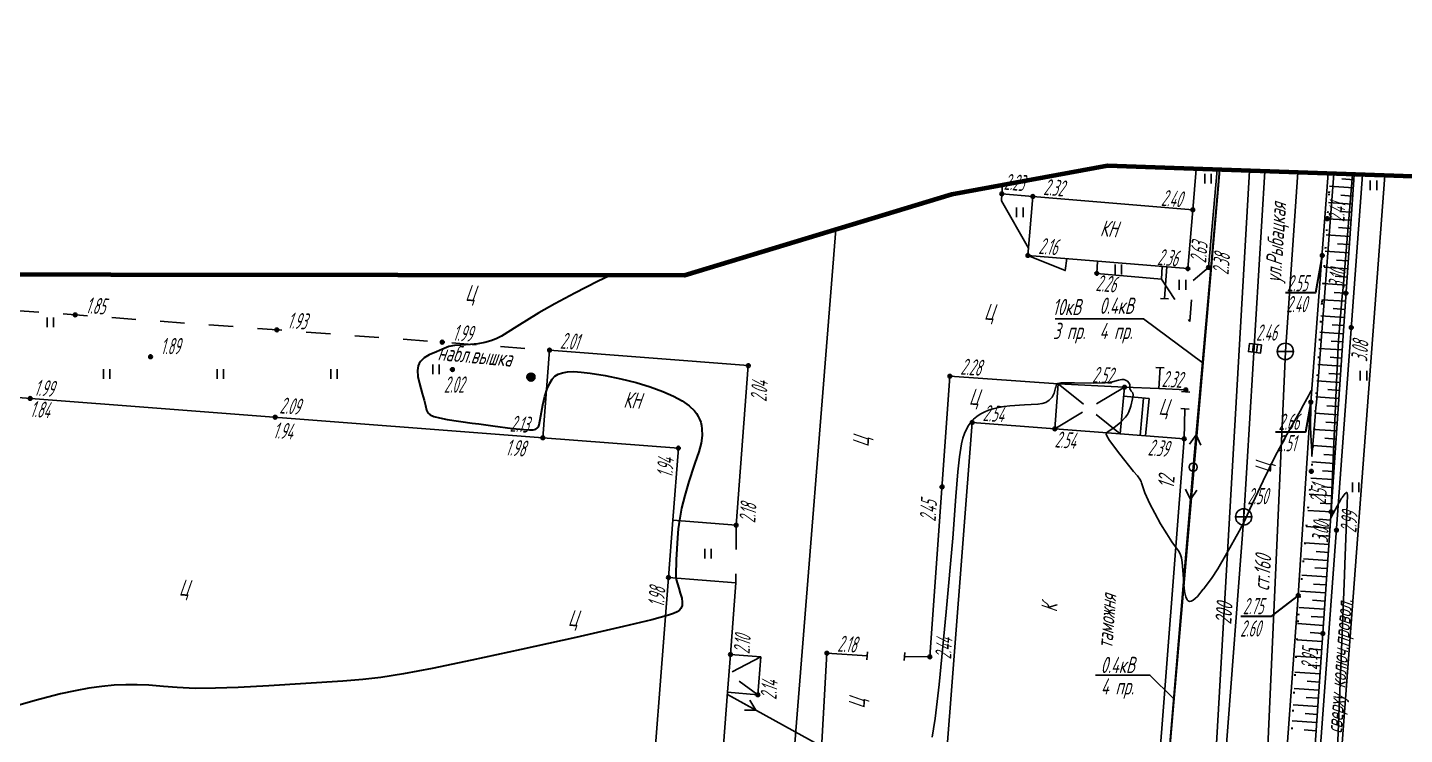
# Model space of a CAD drawing. Extents: x 1233805 to 1234355, y 654698 to 655114.
# Drawn here: x 1233889.7 to 1233974.5, y 655048.2 to 655091.7 of the extents above; entities that cross this region are included whole.
import ezdxf

# ---------------------------------------------------------------- set-up
doc = ezdxf.new("R2010")
doc.units = 0
for name, pattern in [('ИИDash_15_15', [3, 1.5, -1.5]), ('ИИDash_20_10', [3, 2, -1]), ('ИИDot', [1, 0, -1])]:
    doc.linetypes.add(name, pattern=pattern)
for name, color, linetype, lineweight in [('ИИ_ВОДОПРОВОДЫ', 80, 'Continuous', 25), ('ИИ_ГОРИЗОНТАЛИ_ОСН', 32, 'Continuous', 25), ('ИИ_ГОРИЗОНТАЛИ_УТОЛЩ', 32, 'Continuous', 30), ('ИИ_ДОРОГИ_АД', 7, 'Continuous', 25), ('ИИ_КАНАЛИЗАЦИЯ', 34, 'Continuous', 25), ('ИИ_ЛЭП_ВН', 250, 'Continuous', 25), ('ИИ_ЛЭП_НН', 250, 'Continuous', 25), ('ИИ_ОГРАДЫ', 7, 'Continuous', 25), ('ИИ_ОТКОС', 7, 'Continuous', 25), ('ИИ_ОТМЕТКИ', 7, 'Continuous', 25), ('ИИ_СООРУЖЕНИЕ', 7, 'Continuous', 25), ('ИИ_СТРОЕНИЕ', 7, 'Continuous', 25), ('ИИ_ТЕПЛОТРАССА', 5, 'Continuous', 25), ('ИИ_УГОДЬЯ', 7, 'Continuous', 25)]:
    doc.layers.add(name, color=color, linetype=linetype, lineweight=lineweight)
doc.layers.add('Оформление точек', color=7, linetype='Continuous')
doc.styles.add('VNIPISIMPLEXCUR', font='simplex.shx', dxfattribs={"width": 0.8, "oblique": 15})
doc.styles.add('ГОСТ 2.304 КУРСИВ', font='cs_gost2304.shx', dxfattribs={"oblique": 15})
doc.linetypes.add('ИИ054741_6', pattern='A,2,-0.5,[35,3dservice.shx,S=1,R=0,X=0,Y=0],-0.5,2', length=5)
doc.linetypes.add('ИИ054763', pattern='A,2.5,[23,3dservice.shx,S=0.85,R=45,X=0,Y=0],5,[23,3dservice.shx,S=0.85,R=225,X=0,Y=0],2.5', length=10)
doc.linetypes.add('ИИ251222', pattern='A,2,-2,3,-0.6,["В",VNIPISIMPLEXCUR,S=2,R=0,X=0,Y=-1],-2.8,3,-2,8,-2,8,-2,6', length=41.4)
doc.linetypes.add('ИИ251223', pattern='A,2,-2,3,-0.6,["К",VNIPISIMPLEXCUR,S=2,R=0,X=0,Y=-1],-3,3,-2,8,-2,8,-2,6', length=41.6)
doc.linetypes.add('ИИ251225', pattern='A,2,-2,3,-0.6,["2Т",VNIPISIMPLEXCUR,S=2,R=0,X=0,Y=-1],-4.4,3,-2,8,-2,8,-2,6', length=43)

# ---------------------------------------------------------------- blocks, each defined once
blk = doc.blocks.new('ИИ05401')
at = {"color": 0, "linetype": 'Continuous', "lineweight": 25}
for points in [[(-0.4, 1.2), (-0.4, 0)], [(0.4, 1.2), (0.4, 0)]]:
    blk.add_lwpolyline(points, dxfattribs=at)
blk = doc.blocks.new('ИИ0510711')
at = {"linetype": 'Continuous', "lineweight": 25}
h = blk.add_hatch(color=0, dxfattribs=at)
edge = h.paths.add_edge_path()
edge.add_arc((0, 0), 0.5, 0, 360)
at = {"color": 0, "linetype": 'Continuous', "lineweight": 25}
blk.add_circle((0, 0), 0.5, dxfattribs=at)
blk = doc.blocks.new('ИИ05128(1)')
at = {"color": 0, "linetype": 'Continuous'}
blk.add_lwpolyline([(-0.75, -0.5), (0.75, -0.5), (0.75, 0.5), (-0.75, 0.5)], close=True, dxfattribs=at)
for points in [[(-0.25, -0.5), (-0.25, 0.5)], [(0.25, -0.5), (0.25, 0.5)]]:
    blk.add_lwpolyline(points, dxfattribs=at)
blk = doc.blocks.new('ИИ0510611')
at = {"color": 0, "linetype": 'Continuous', "lineweight": 25}
blk.add_circle((0, 0), 0.5, dxfattribs=at)
blk = doc.blocks.new('ИИ051144')
at = {"color": 0, "linetype": 'Continuous', "lineweight": 25, "flags": 128}
for points in [[(4, 0), (0, 0)], [(2.78, 0.71), (4, 0), (2.78, -0.71)]]:
    blk.add_lwpolyline(points, dxfattribs=at)
blk = doc.blocks.new('ИИ051172')
at = {"color": 0, "linetype": 'Continuous', "lineweight": 25, "flags": 128}
blk.add_lwpolyline([(1, 0), (-1, 0)], dxfattribs=at)
at = {"color": 0, "linetype": 'Continuous', "lineweight": 25}
blk.add_circle((0, 0), 1, dxfattribs=at)
at = {"color": 0, "linetype": 'Continuous', "style": 'VNIPISIMPLEXCUR', "oblique": 15, "width": 0.8}
for tag, p in [('NUMBER', (1.7, -1)), ('HATCH', (1.7, -4.4)), ('HEIGHT', (1.7, -7.8)), ('TOP1', (1.7, -11.2)), ('TOP2', (1.7, -14.6)), ('TOP3', (1.7, -18)), ('TOP4', (1.7, -21.4)), ('TOP5', (1.7, -24.8)), ('BOTTOM', (1.7, -28.2))]:
    blk.add_attdef(tag, p, '', height=2, dxfattribs=at)
blk = doc.blocks.new('ИИ051173')
at = {"color": 0, "linetype": 'Continuous', "lineweight": 25, "flags": 128}
for points in [[(1, 0), (-1, 0)], [(0, 1), (0, -1)]]:
    blk.add_lwpolyline(points, dxfattribs=at)
at = {"color": 0, "linetype": 'Continuous', "lineweight": 25}
blk.add_circle((0, 0), 1, dxfattribs=at)
at = {"color": 0, "linetype": 'Continuous', "style": 'VNIPISIMPLEXCUR', "oblique": 15, "width": 0.8}
for tag, p in [('NUMBER', (1.7, -1)), ('HATCH', (1.7, -4.4)), ('HEIGHT', (1.7, -7.8)), ('TOP1', (1.7, -11.2)), ('TOP2', (1.7, -14.6)), ('TOP3', (1.7, -18)), ('TOP4', (1.7, -21.4)), ('TOP5', (1.7, -24.8)), ('BOTTOM', (1.7, -28.2))]:
    blk.add_attdef(tag, p, '', height=2, dxfattribs=at)
blk = doc.blocks.new('PICKET')
at = {"color": 0, "linetype": 'Continuous', "lineweight": 25}
for p, q in [((-0.23, 0), (0.23, 0)), ((0, 0.23), (0, -0.23))]:
    blk.add_line(p, q, dxfattribs=at)
blk.add_circle((0, 0), 0.23, dxfattribs=at)
at = {"color": 0, "linetype": 'Continuous', "style": 'VNIPISIMPLEXCUR', "oblique": 15, "width": 0.8}
blk.add_attdef('OTMETKA', (1.25, 0.3), '', height=2, dxfattribs=at)
at = {"color": 8, "linetype": 'Continuous', "style": 'VNIPISIMPLEXCUR', "oblique": 15, "width": 0.8, "flags": 1}
blk.add_attdef('NOMER', (1.25, -2.7), '', height=2, dxfattribs=at)

msp = doc.modelspace()

# ---------------------------------------------------------------- linework, layer by layer
at = {"layer": 'ИИ_ВОДОПРОВОДЫ', "linetype": 'ИИ251222', "flags": 128}
msp.add_lwpolyline([(1233967.944, 655082.797), (1233967.18, 655071.793), (1233964.522, 655012.19), (1233960.74, 654978.868), (1233962.888, 654934.908), (1233961.805, 654824.993), (1233961.762, 654810.371), (1233969.882, 654700.999)], dxfattribs=at)
at = {"layer": 'ИИ_ГОРИЗОНТАЛИ_ОСН', "flags": 128}
for points, elevation in [([(1233970.154, 655082.722), (1233970.021, 655080.826), (1233969.089, 655068.643), (1233969.065, 655068.339), (1233969.02, 655067.767), (1233968.818, 655065.344), (1233968.8, 655065.62), (1233968.784, 655065.976), (1233968.768, 655066.242), (1233968.728, 655067.156), (1233968.754, 655068.428), (1233968.756, 655068.489), (1233968.767, 655068.832), (1233968.77, 655068.913), (1233968.785, 655069.159), (1233968.785, 655069.159), (1233968.791, 655069.342), (1233968.784, 655069.38), (1233968.769, 655069.384), (1233968.628, 655069.108), (1233968.611, 655069.068), (1233968.194, 655068.311), (1233968.168, 655068.267), (1233967.269, 655066.671), (1233966.537, 655065.298), (1233965.811, 655063.833), (1233965, 655062.097), (1233964.666, 655061.346), (1233964.666, 655061.345), (1233964.336, 655060.724), (1233963.578, 655059.376), (1233963.015, 655058.412), (1233962.634, 655057.818), (1233962.241, 655057.299), (1233962.155, 655057.19), (1233962.13, 655057.16), (1233961.764, 655056.722), (1233961.622, 655056.583), (1233961.496, 655056.486), (1233961.383, 655056.429), (1233961.284, 655056.413), (1233961.2, 655056.44), (1233961.13, 655056.509), (1233961.046, 655056.702), (1233960.979, 655057.015), (1233960.929, 655057.445), (1233960.883, 655058.096), (1233960.83, 655058.802), (1233960.781, 655059.103), (1233960.709, 655059.333), (1233960.607, 655059.527), (1233960.424, 655059.779), (1233960.201, 655060.079), (1233959.878, 655060.568), (1233959.503, 655061.186), (1233959.137, 655061.835), (1233958.834, 655062.417), (1233958.535, 655063.087), (1233958.319, 655063.712), (1233958.297, 655063.783), (1233958.231, 655063.939), (1233958.077, 655064.129), (1233957.839, 655064.41), (1233956.991, 655065.468), (1233956.36, 655066.313), (1233956.204, 655066.555), (1233956.145, 655066.703), (1233956.165, 655066.789), (1233956.274, 655066.862), (1233956.32, 655066.886), (1233956.648, 655067.104), (1233957.023, 655067.413), (1233957.341, 655067.744), (1233957.455, 655067.906), (1233957.548, 655068.077), (1233957.675, 655068.426), (1233957.776, 655068.869), (1233957.806, 655069.105), (1233957.782, 655069.235), (1233957.692, 655069.356), (1233957.638, 655069.421), (1233957.606, 655069.496), (1233957.604, 655069.597), (1233957.605, 655069.61), (1233957.599, 655069.749), (1233957.543, 655069.864), (1233957.454, 655069.952), (1233957.343, 655070.022), (1233957.228, 655070.062), (1233957.115, 655070.07), (1233956.913, 655070.021), (1233956.532, 655069.923), (1233956.096, 655069.868), (1233955.363, 655069.844), (1233954.203, 655069.857), (1233953.708, 655069.865), (1233953.358, 655069.859), (1233953.182, 655069.825), (1233953.094, 655069.75), (1233953.042, 655069.587), (1233953.035, 655069.556), (1233952.945, 655069.227), (1233952.82, 655068.982), (1233952.647, 655068.791), (1233952.425, 655068.658), (1233952.215, 655068.591), (1233951.946, 655068.545), (1233951.111, 655068.496), (1233950.226, 655068.449), (1233949.862, 655068.405), (1233949.519, 655068.344), (1233949.2, 655068.265), (1233948.905, 655068.17), (1233948.636, 655068.058), (1233948.394, 655067.93), (1233948.178, 655067.787), (1233947.99, 655067.627), (1233947.821, 655067.445), (1233947.673, 655067.238), (1233947.543, 655067.004), (1233947.429, 655066.741), (1233947.332, 655066.446), (1233947.247, 655066.114), (1233947.11, 655065.3), (1233947.013, 655064.387), (1233946.896, 655062.856), (1233946.701, 655060.296), (1233946.301, 655055.775), (1233945.861, 655051.299), (1233945.62, 655049.212), (1233945.525, 655048.565), (1233945.43, 655048.059)], 2.5), ([(1233971.319, 655082.682), (1233970.731, 655075.733), (1233970.684, 655075.189), (1233970.461, 655072.46), (1233970.339, 655070.345), (1233970.038, 655063.229), (1233969.969, 655061.521)], 3), ([(1233969.968, 655061.507), (1233969.983, 655061.538), (1233970.132, 655061.824), (1233970.495, 655062.506), (1233970.624, 655062.726), (1233970.667, 655062.793), (1233970.677, 655062.808), (1233970.857, 655063.06), (1233970.918, 655063.106), (1233970.961, 655063.102), (1233970.984, 655063.052), (1233970.996, 655062.938), (1233970.993, 655062.409), (1233970.85, 655058.703), (1233970.822, 655058.028), (1233970.202, 655042.76)], 3)]:
    msp.add_lwpolyline(points, dxfattribs=dict(at, elevation=elevation))
at = {"layer": 'ИИ_ГОРИЗОНТАЛИ_УТОЛЩ', "elevation": 2, "flags": 128}
msp.add_lwpolyline([(1233925.609, 655076.464), (1233924.84, 655076.089), (1233923.438, 655075.375), (1233922.214, 655074.723), (1233921.216, 655074.159), (1233919.878, 655073.325), (1233918.93, 655072.739), (1233918.588, 655072.568), (1233918.268, 655072.44), (1233917.896, 655072.336), (1233917.477, 655072.259), (1233917.012, 655072.21), (1233916.419, 655072.179), (1233916.021, 655072.159), (1233915.679, 655072.102), (1233915.389, 655071.977), (1233915.104, 655071.842), (1233914.932, 655071.775), (1233914.472, 655071.582), (1233914.155, 655071.389), (1233914.031, 655071.28), (1233913.93, 655071.163), (1233913.853, 655071.038), (1233913.799, 655070.904), (1233913.755, 655070.613), (1233913.779, 655070.249), (1233913.869, 655069.812), (1233914.043, 655069.211), (1233914.167, 655068.788), (1233914.24, 655068.468), (1233914.31, 655068.184), (1233914.396, 655068.019), (1233914.54, 655067.894), (1233914.767, 655067.792), (1233915.102, 655067.7), (1233915.575, 655067.607), (1233917.126, 655067.386), (1233917.52, 655067.334), (1233918.395, 655067.215), (1233919.608, 655067.054), (1233920.301, 655066.979), (1233920.638, 655066.962), (1233920.881, 655066.973), (1233921.041, 655067.011), (1233921.147, 655067.083), (1233921.2, 655067.161), (1233921.241, 655067.276), (1233921.347, 655067.819), (1233921.348, 655067.83), (1233921.475, 655068.506), (1233921.602, 655069.038), (1233921.742, 655069.487), (1233921.896, 655069.846), (1233922.043, 655070.087), (1233922.212, 655070.264), (1233922.418, 655070.394), (1233922.671, 655070.483), (1233922.987, 655070.533), (1233923.372, 655070.546), (1233923.837, 655070.522), (1233924.392, 655070.46), (1233925.304, 655070.312), (1233926.273, 655070.109), (1233927.213, 655069.871), (1233928.085, 655069.606), (1233928.847, 655069.329), (1233929.506, 655069.039), (1233930.053, 655068.741), (1233930.483, 655068.437), (1233930.797, 655068.13), (1233930.924, 655067.967), (1233931.031, 655067.796), (1233931.119, 655067.618), (1233931.187, 655067.432), (1233931.236, 655067.238), (1233931.267, 655067.035), (1233931.272, 655066.614), (1233931.206, 655066.145), (1233931.072, 655065.622), (1233930.835, 655064.911), (1233930.795, 655064.797), (1233930.461, 655063.796), (1233930.206, 655062.931), (1233930.012, 655062.144), (1233929.874, 655061.409), (1233929.803, 655060.882), (1233929.749, 655060.314), (1233929.687, 655058.97), (1233929.68, 655058.71), (1233929.66, 655058.27), (1233929.65, 655057.962), (1233929.67, 655057.766), (1233929.835, 655057.218), (1233929.932, 655056.926), (1233930.021, 655056.608), (1233930.056, 655056.362), (1233930.04, 655056.156), (1233929.974, 655055.984), (1233929.881, 655055.873), (1233929.736, 655055.775), (1233929.515, 655055.675), (1233929.2, 655055.565), (1233928.178, 655055.281), (1233926.436, 655054.859), (1233923.507, 655054.189), (1233920.143, 655053.445), (1233917.088, 655052.79), (1233914.649, 655052.292), (1233912.883, 655051.959), (1233911.49, 655051.735), (1233910.379, 655051.601), (1233909.166, 655051.51), (1233909.163, 655051.51), (1233904.608, 655051.226), (1233904.6, 655051.225), (1233902.717, 655051.116), (1233901.312, 655051.066), (1233900.065, 655051.063), (1233898.966, 655051.109), (1233898.121, 655051.179), (1233897.213, 655051.255), (1233896.499, 655051.288), (1233895.795, 655051.289), (1233895.085, 655051.254), (1233894.324, 655051.18), (1233893.525, 655051.067), (1233892.679, 655050.913), (1233891.783, 655050.717), (1233890.209, 655050.313), (1233888.295, 655049.759)], dxfattribs=at)
at = {"layer": 'ИИ_ДОРОГИ_АД', "flags": 128}
for points in [[(1233961.498, 655076.145), (1233962.445, 655076.959), (1233962.981, 655082.968)], [(1233969.812, 655082.733), (1233968.744, 655068.668), (1233967.972, 655056.783), (1233966.599, 655037.909), (1233966.246, 655034.896)], [(1233949.721, 655081.481), (1233949.702, 655081.05), (1233951.368, 655078.134)], [(1233951.332, 655077.699), (1233953.628, 655076.759), (1233953.734, 655077.5)], [(1233955.616, 655077.343), (1233955.571, 655076.594), (1233959.554, 655076.245), (1233959.601, 655077.013)], [(1233866.704, 655070.682), (1233921.468, 655066.479)], [(1233929.47, 655061.403), (1233929.199, 655057.876)]]:
    msp.add_lwpolyline(points, dxfattribs=at)
at = {"layer": 'ИИ_ДОРОГИ_АД', "linetype": 'ИИDash_15_15', "flags": 128}
for points in [[(1233959.554, 655076.245), (1233961.293, 655073.624), (1233961.498, 655076.145)], [(1233866.704, 655070.682), (1233867.283, 655075.929), (1233921.885, 655071.867)], [(1233933.366, 655061.1), (1233933.356, 655057.563)]]:
    msp.add_lwpolyline(points, dxfattribs=at)
at = {"layer": 'ИИ_КАНАЛИЗАЦИЯ', "linetype": 'ИИ251223', "flags": 128}
msp.add_lwpolyline([(1233959.831, 654935.307), (1233963.849, 654975.195), (1233964.502, 654990.159), (1233959.462, 654992.879), (1233960.552, 655002.541), (1233963.498, 655046.82), (1233964.614, 655061.611), (1233965.913, 655082.867)], dxfattribs=at)
at = {"layer": 'ИИ_ЛЭП_ВН', "flags": 128}
for points in [[(1233963.155, 655082.962), (1233959.103, 655036.201)], [(1233962.125, 655071.068), (1233958.443, 655073.804), (1233953.002, 655073.804)]]:
    msp.add_lwpolyline(points, dxfattribs=at)
at = {"layer": 'ИИ_ЛЭП_НН', "flags": 128}
for points in [[(1233963.118, 655082.963), (1233961.503, 655064.671), (1233959.103, 655036.201)], [(1233959.103, 655036.201), (1233932.829, 655050.695)]]:
    msp.add_lwpolyline(points, dxfattribs=at)
at = {"layer": 'ИИ_ЛЭП_НН'}
msp.add_lwpolyline([(1233960.303, 655050.436), (1233958.844, 655051.876), (1233955.494, 655051.876)], dxfattribs=at)
at = {"layer": 'ИИ_ОГРАДЫ', "linetype": 'ИИ054741_6'}
msp.add_lwpolyline([(1233971.93, 655082.661), (1233968.366, 655034.132)], dxfattribs=at)
at = {"layer": 'ИИ_ОГРАДЫ', "linetype": 'ИИ054763', "flags": 128}
for points in [[(1233959.734, 655075.037), (1233959.882, 655076.99)], [(1233953.199, 655069.8), (1233946.532, 655070.265), (1233945.295, 655053.003), (1233943.733, 655053.027)], [(1233959.464, 655070.792), (1233959.382, 655069.52), (1233961.053, 655069.424), (1233961.042, 655069.312)], [(1233957.268, 655069.587), (1233959.382, 655069.52)], [(1233960.956, 655066.407), (1233961.001, 655068.264)], [(1233941.431, 655053.06), (1233938.956, 655053.22), (1233938.245, 655040.75)]]:
    msp.add_lwpolyline(points, dxfattribs=at)
at = {"layer": 'ИИ_ОГРАДЫ', "flags": 128}
for points in [[(1233959.484, 655075.055), (1233959.983, 655075.019)], [(1233959.215, 655070.81), (1233959.714, 655070.773)], [(1233960.792, 655069.33), (1233961.291, 655069.294)], [(1233960.752, 655068.283), (1233961.25, 655068.246)], [(1233941.447, 655053.309), (1233941.416, 655052.81)], [(1233943.748, 655053.276), (1233943.718, 655052.777)]]:
    msp.add_lwpolyline(points, dxfattribs=at)
at = {"layer": 'ИИ_ОТКОС'}
for p, q in [((1233970.656, 655082.405, 3.601), (1233971.387, 655082.348, 3.601)), ((1233969.891, 655081.949, 3.601), (1233971.353, 655081.849, 3.601)), ((1233970.589, 655081.401, 3.601), (1233971.319, 655081.351, 3.601)), ((1233969.827, 655080.952, 3.601), (1233971.285, 655080.853, 3.601)), ((1233970.523, 655080.404, 3.601), (1233971.251, 655080.354, 3.601)), ((1233969.761, 655079.955, 3.601), (1233971.217, 655079.856, 3.601)), ((1233969.696, 655078.958, 3.601), (1233971.15, 655078.859, 3.601)), ((1233970.456, 655079.407, 3.601), (1233971.183, 655079.358, 3.601)), ((1233969.631, 655077.961, 3.601), (1233971.082, 655077.863, 3.601)), ((1233970.389, 655078.41, 3.601), (1233971.116, 655078.361, 3.601)), ((1233969.565, 655076.965, 3.601), (1233971.014, 655076.866, 3.601)), ((1233970.323, 655077.414, 3.601), (1233971.048, 655077.364, 3.601)), ((1233970.256, 655076.417, 3.601), (1233970.98, 655076.368, 3.601)), ((1233969.5, 655075.968, 3.601), (1233970.946, 655075.869, 3.601)), ((1233970.189, 655075.42, 3.601), (1233970.912, 655075.371, 3.601)), ((1233969.434, 655074.971, 3.601), (1233970.878, 655074.873, 3.601)), ((1233970.123, 655074.423, 3.601), (1233970.844, 655074.374, 3.601)), ((1233969.372, 655073.974, 3.601), (1233970.81, 655073.876, 3.601)), ((1233969.31, 655072.977, 3.601), (1233970.742, 655072.879, 3.601)), ((1233970.058, 655073.426, 3.601), (1233970.776, 655073.377, 3.601)), ((1233969.248, 655071.98, 3.601), (1233970.674, 655071.882, 3.601)), ((1233969.994, 655072.429, 3.601), (1233970.708, 655072.381, 3.601)), ((1233969.929, 655071.433, 3.601), (1233970.641, 655071.384, 3.601)), ((1233969.186, 655070.982, 3.601), (1233970.607, 655070.886, 3.601)), ((1233969.864, 655070.436, 3.601), (1233970.573, 655070.387, 3.601)), ((1233969.124, 655069.985, 3.601), (1233970.539, 655069.889, 3.601)), ((1233969.799, 655069.439, 3.601), (1233970.505, 655069.391, 3.601)), ((1233969.062, 655068.988, 3.601), (1233970.471, 655068.892, 3.601)), ((1233969, 655067.991, 3.601), (1233970.403, 655067.896, 3.601)), ((1233969.734, 655068.442, 3.601), (1233970.437, 655068.394, 3.601)), ((1233968.938, 655066.994, 3.601), (1233970.335, 655066.899, 3.601)), ((1233969.669, 655067.445, 3.601), (1233970.369, 655067.397, 3.601)), ((1233968.876, 655065.997, 3.601), (1233970.267, 655065.902, 3.601)), ((1233969.604, 655066.448, 3.601), (1233970.301, 655066.401, 3.601)), ((1233969.539, 655065.451, 3.601), (1233970.233, 655065.404, 3.601)), ((1233968.814, 655065, 3.601), (1233970.199, 655064.906, 3.601)), ((1233969.474, 655064.454, 3.601), (1233970.165, 655064.407, 3.601)), ((1233968.741, 655064.004, 3.601), (1233970.132, 655063.909, 3.601)), ((1233969.397, 655063.458, 3.601), (1233970.098, 655063.41, 3.601)), ((1233968.65, 655063.008, 3.601), (1233970.064, 655062.912, 3.601)), ((1233968.56, 655062.013, 3.601), (1233969.996, 655061.915, 3.601)), ((1233969.317, 655062.462, 3.601), (1233970.03, 655062.414, 3.601)), ((1233968.469, 655061.018, 3.601), (1233969.928, 655060.919, 3.601)), ((1233969.238, 655061.466, 3.601), (1233969.962, 655061.417, 3.601)), ((1233968.379, 655060.023, 3.601), (1233969.86, 655059.922, 3.601)), ((1233969.159, 655060.47, 3.601), (1233969.894, 655060.42, 3.601)), ((1233969.08, 655059.474, 3.601), (1233969.826, 655059.424, 3.601)), ((1233968.288, 655059.028, 3.601), (1233969.792, 655058.925, 3.601)), ((1233969.001, 655058.479, 3.601), (1233969.758, 655058.427, 3.601)), ((1233968.198, 655058.033, 3.601), (1233969.724, 655057.929, 3.601)), ((1233968.922, 655057.483, 3.601), (1233969.69, 655057.43, 3.601)), ((1233968.107, 655057.037, 3.601), (1233969.656, 655056.932, 3.601)), ((1233968.017, 655056.042, 3.601), (1233969.589, 655055.935, 3.601)), ((1233968.842, 655056.487, 3.601), (1233969.623, 655056.434, 3.601)), ((1233967.933, 655055.047, 3.601), (1233969.521, 655054.938, 3.601)), ((1233968.763, 655055.491, 3.601), (1233969.555, 655055.437, 3.601)), ((1233968.697, 655054.494, 3.601), (1233969.487, 655054.44, 3.601)), ((1233967.879, 655054.049, 3.601), (1233969.453, 655053.942, 3.601)), ((1233968.635, 655053.497, 3.601), (1233969.419, 655053.443, 3.601)), ((1233967.825, 655053.051, 3.601), (1233969.385, 655052.945, 3.601)), ((1233968.574, 655052.5, 3.601), (1233969.351, 655052.447, 3.601)), ((1233967.771, 655052.054, 3.601), (1233969.317, 655051.948, 3.601)), ((1233967.716, 655051.056, 3.601), (1233969.249, 655050.952, 3.601)), ((1233968.513, 655051.502, 3.601), (1233969.283, 655051.45, 3.601)), ((1233967.662, 655050.058, 3.601), (1233969.181, 655049.955, 3.601)), ((1233968.452, 655050.505, 3.601), (1233969.215, 655050.453, 3.601)), ((1233967.608, 655049.061, 3.601), (1233969.114, 655048.958, 3.601)), ((1233968.391, 655049.508, 3.601), (1233969.148, 655049.457, 3.601)), ((1233968.33, 655048.511, 3.601), (1233969.08, 655048.46, 3.601))]:
    msp.add_line(p, q, dxfattribs=at)
at = {"layer": 'ИИ_ОТКОС', "color": 33, "linetype": 'ИИDot', "lineweight": 30, "elevation": 2.983}
msp.add_lwpolyline([(1233969.941, 655082.729), (1233969.862, 655081.495), (1233969.421, 655074.762), (1233968.778, 655064.412), (1233967.944, 655055.239), (1233967.442, 655046.019), (1233968.774, 655043.975)], dxfattribs=at)
at = {"layer": 'ИИ_ОТКОС', "elevation": 3.601}
msp.add_lwpolyline([(1233968.774, 655043.975), (1233971.387, 655082.342), (1233971.413, 655082.678)], dxfattribs=at)
at = {"layer": 'ИИ_ОТМЕТКИ', "lineweight": 30}
for points, elevation in [([(1233969.451, 655077.69), (1233969.032, 655075.395), (1233967.191, 655075.395)], 2.396), ([(1233968.744, 655068.668), (1233968.41, 655066.823), (1233966.568, 655066.823)], 2.505), ([(1233967.969, 655056.785), (1233966.285, 655055.476), (1233964.443, 655055.476)], 2.6)]:
    msp.add_lwpolyline(points, dxfattribs=dict(at, elevation=elevation))
at = {"layer": 'ИИ_СТРОЕНИЕ'}
for points in [[(1233961.687, 655083.012), (1233961.48, 655080.506), (1233951.632, 655081.323), (1233949.721, 655081.481), (1233949.766, 655082.02)], [(1233973.299, 655082.614), (1233969.811, 655036.226), (1233977.068, 655035.68), (1233980.578, 655082.364)], [(1233957.22, 655069.042), (1233958.789, 655068.891), (1233958.562, 655066.593)], [(1233958.446, 655068.924), (1233958.233, 655066.618)]]:
    msp.add_lwpolyline(points, dxfattribs=at)
for points in [[(1233961.48, 655080.506), (1233961.179, 655076.882), (1233951.332, 655077.699), (1233951.632, 655081.323)], [(1233921.885, 655071.867), (1233934.119, 655070.915), (1233933.366, 655061.1), (1233929.47, 655061.403), (1233929.811, 655065.838), (1233921.468, 655066.479)], [(1233953.199, 655069.8), (1233952.984, 655067.026), (1233957.016, 655066.713), (1233957.268, 655069.587)], [(1233947.904, 655067.421), (1233946.211, 655045.627), (1233959.263, 655044.613), (1233960.956, 655066.407), (1233957.016, 655066.713), (1233952.984, 655067.026)], [(1233929.199, 655057.876), (1233933.356, 655057.563), (1233933.017, 655053.147), (1233932.839, 655050.822), (1233932.275, 655043.485), (1233934.894, 655043.284), (1233934.714, 655040.937), (1233927.919, 655041.2)], [(1233934.897, 655052.993), (1233933.017, 655053.147), (1233932.839, 655050.822), (1233934.706, 655050.668)]]:
    msp.add_lwpolyline(points, close=True, dxfattribs=at)
at = {"layer": 'ИИ_СТРОЕНИЕ', "linetype": 'ИИDash_20_10', "flags": 128}
for points in [[(1233957.268, 655069.587), (1233952.984, 655067.026)], [(1233953.199, 655069.8), (1233957.016, 655066.713)], [(1233934.897, 655052.993), (1233932.928, 655051.985), (1233934.706, 655050.668)]]:
    msp.add_lwpolyline(points, dxfattribs=at)
at = {"layer": 'ИИ_ТЕПЛОТРАССА', "linetype": 'ИИ251225', "flags": 128}
msp.add_lwpolyline([(1233964.982, 655082.899), (1233962.125, 655033.414), (1233954.34, 654981.542)], dxfattribs=at)
at = {"layer": 'ИИ_ТЕПЛОТРАССА', "linetype": 'ИИ251225', "elevation": -11.67, "flags": 128}
msp.add_lwpolyline([(1233936.908, 655046.639), (1233939.503, 655079.282)], dxfattribs=at)
at = {"layer": 'Оформление точек', "color": 41, "lineweight": 80}
msp.add_lwpolyline([(1234059.482, 655089.903), (1234043.421, 655091.714), (1234034.666, 655090.386), (1234028.236, 655086.883), (1234010.907, 655086.521), (1233982.671, 655082.292), (1233956.24, 655083.199), (1233946.655, 655081.453), (1233930.199, 655076.458), (1233877.216, 655076.528), (1233835.712, 655079.571), (1233829.431, 655025.749), (1233818.221, 654852.927), (1233807.506, 654725.363), (1233805.351, 654698.229), (1234024.617, 654701.92), (1234177.241, 654711.682)], dxfattribs=at)

# ---------------------------------------------------------------- block references
at = {"layer": 'ИИ_ВОДОПРОВОДЫ', "color": 7}
ref = msp.add_blockref('ИИ051172', (1233967.18, 655071.793, 2.46), dxfattribs=dict(at, xscale=0.5, yscale=0.5, zscale=0.5))
ref.add_attrib('HATCH', '2.46', (1233965.376, 655072.451, 14.13), dxfattribs={"layer": '0', "color": 0, "linetype": 'Continuous', "height": 1, "rotation": 360, "style": 'ГОСТ 2.304 КУРСИВ', "oblique": 15, "width": 0.65})
at = {"layer": 'ИИ_КАНАЛИЗАЦИЯ', "color": 7}
ref = msp.add_blockref('ИИ051173', (1233964.614, 655061.611, 0.5), dxfattribs=dict(at, xscale=0.5, yscale=0.5, zscale=0.5))
ref.add_attrib('HATCH', '2.50', (1233964.847, 655062.389, -18.89), dxfattribs={"layer": '0', "color": 0, "linetype": 'Continuous', "height": 1, "rotation": 360, "style": 'ГОСТ 2.304 КУРСИВ', "oblique": 15, "width": 0.65})
at = {"layer": 'ИИ_ЛЭП_НН', "xscale": 0.4999999999999997, "yscale": 0.4999999999999997, "zscale": 0.4999999999999997}
for p, rotation in [((1233961.503, 655064.671), 84.95499492509242), ((1233961.503, 655064.671), 265.1825552460603), ((1233932.829, 655050.695), 331.1181771801712)]:
    msp.add_blockref('ИИ051144', p, dxfattribs=dict(at, rotation=rotation))
at = {"layer": 'ИИ_ЛЭП_НН', "xscale": 0.5, "yscale": 0.5, "zscale": 0.5}
msp.add_blockref('ИИ0510611', (1233961.503, 655064.671, 3.655), dxfattribs=at)
at = {"layer": 'ИИ_ОТМЕТКИ'}
ref = msp.add_blockref('PICKET', (1233949.721, 655081.481, 2.226), dxfattribs=dict(at, xscale=0.5, yscale=0.5, zscale=0.5))
ref.add_attrib('OTMETKA', '2.23', (1233949.833, 655081.746, 2.226), dxfattribs={"layer": '0', "color": 0, "linetype": 'Continuous', "height": 1, "rotation": 355.26111, "style": 'ГОСТ 2.304 КУРСИВ', "oblique": 15, "width": 0.65})
ref = msp.add_blockref('PICKET', (1233951.632, 655081.323, 2.317), dxfattribs=dict(at, xscale=0.5, yscale=0.5, zscale=0.5))
ref.add_attrib('OTMETKA', '2.32', (1233952.267, 655081.421, 2.317), dxfattribs={"layer": '0', "color": 0, "linetype": 'Continuous', "height": 1, "rotation": 355.26111, "style": 'ГОСТ 2.304 КУРСИВ', "oblique": 15, "width": 0.65})
ref = msp.add_blockref('PICKET', (1233961.48, 655080.506, 2.396), dxfattribs=dict(at, xscale=0.5, yscale=0.5, zscale=0.5))
ref.add_attrib('OTMETKA', '2.40', (1233959.51, 655080.753, 2.396), dxfattribs={"layer": '0', "color": 0, "linetype": 'Continuous', "height": 1, "rotation": 355.26111, "style": 'ГОСТ 2.304 КУРСИВ', "oblique": 15, "width": 0.65})
ref = msp.add_blockref('PICKET', (1233969.761, 655079.955, 2.409), dxfattribs=dict(at, xscale=0.5, yscale=0.5, zscale=0.5))
ref.add_attrib('OTMETKA', '2.41', (1233970.812, 655079.736, 2.409), dxfattribs={"layer": '0', "color": 0, "linetype": 'Continuous', "height": 1, "rotation": 86.24647, "style": 'ГОСТ 2.304 КУРСИВ', "oblique": 15, "width": 0.65})
ref = msp.add_blockref('PICKET', (1233951.332, 655077.699, 2.156), dxfattribs=dict(at, xscale=0.5, yscale=0.5, zscale=0.5))
ref.add_attrib('OTMETKA', '2.16', (1233951.967, 655077.797, 2.156), dxfattribs={"layer": '0', "color": 0, "linetype": 'Continuous', "height": 1, "rotation": 355.26111, "style": 'ГОСТ 2.304 КУРСИВ', "oblique": 15, "width": 0.65})
ref = msp.add_blockref('PICKET', (1233961.179, 655076.882, 2.36), dxfattribs=dict(at, xscale=0.5, yscale=0.5, zscale=0.5))
ref.add_attrib('OTMETKA', '2.36', (1233959.274, 655077.112, 2.36), dxfattribs={"layer": '0', "color": 0, "linetype": 'Continuous', "height": 1, "rotation": 355.26111, "style": 'ГОСТ 2.304 КУРСИВ', "oblique": 15, "width": 0.65})
ref = msp.add_blockref('PICKET', (1233962.445, 655076.959, 2.382), dxfattribs=dict(at, xscale=0.5, yscale=0.5, zscale=0.5))
ref.add_attrib('OTMETKA', '2.38', (1233963.677, 655076.484, 2.382), dxfattribs={"layer": '0', "color": 0, "linetype": 'Continuous', "height": 1, "rotation": 84.90102, "style": 'ГОСТ 2.304 КУРСИВ', "oblique": 15, "width": 0.65})
ref = msp.add_blockref('PICKET', (1233969.454, 655077.693, 2.396), dxfattribs=dict(at, xscale=0.5, yscale=0.5, zscale=0.5))
ref.add_attrib('OTMETKA', '2.40', (1233967.235, 655074.203, 2.396), dxfattribs={"layer": '0', "color": 0, "linetype": 'Continuous', "height": 1, "style": 'ГОСТ 2.304 КУРСИВ', "oblique": 15, "width": 0.65})
ref = msp.add_blockref('PICKET', (1233970.912, 655075.371, 3.1), dxfattribs=dict(at, xscale=0.5, yscale=0.5, zscale=0.5))
ref.add_attrib('OTMETKA', '3.10', (1233970.827, 655075.667, 3.1), dxfattribs={"layer": '0', "color": 0, "linetype": 'Continuous', "height": 1, "rotation": 86.10479, "style": 'ГОСТ 2.304 КУРСИВ', "oblique": 15, "width": 0.65})
ref = msp.add_blockref('PICKET', (1233955.571, 655076.594, 2.257), dxfattribs=dict(at, xscale=0.5, yscale=0.5, zscale=0.5))
ref.add_attrib('OTMETKA', '2.26', (1233955.482, 655075.517, 2.257), dxfattribs={"layer": '0', "color": 0, "linetype": 'Continuous', "height": 1, "rotation": 354.98574, "style": 'ГОСТ 2.304 КУРСИВ', "oblique": 15, "width": 0.65})
ref = msp.add_blockref('PICKET', (1233892.684, 655074.039, 1.855), dxfattribs=dict(at, xscale=0.5, yscale=0.5, zscale=0.5))
ref.add_attrib('OTMETKA', '1.85', (1233893.318, 655074.143, 1.855), dxfattribs={"layer": '0', "color": 0, "linetype": 'Continuous', "height": 1, "rotation": 355.74605, "style": 'ГОСТ 2.304 КУРСИВ', "oblique": 15, "width": 0.65})
ref = msp.add_blockref('PICKET', (1233905.102, 655073.116, 1.929), dxfattribs=dict(at, xscale=0.5, yscale=0.5, zscale=0.5))
ref.add_attrib('OTMETKA', '1.93', (1233905.737, 655073.219, 1.929), dxfattribs={"layer": '0', "color": 0, "linetype": 'Continuous', "height": 1, "rotation": 355.74605, "style": 'ГОСТ 2.304 КУРСИВ', "oblique": 15, "width": 0.65})
ref = msp.add_blockref('PICKET', (1233915.281, 655072.358, 1.991), dxfattribs=dict(at, xscale=0.5, yscale=0.5, zscale=0.5))
ref.add_attrib('OTMETKA', '1.99', (1233915.915, 655072.462, 1.991), dxfattribs={"layer": '0', "color": 0, "linetype": 'Continuous', "height": 1, "rotation": 355.74605, "style": 'ГОСТ 2.304 КУРСИВ', "oblique": 15, "width": 0.65})
ref = msp.add_blockref('PICKET', (1233921.885, 655071.867, 2.01), dxfattribs=dict(at, xscale=0.5, yscale=0.5, zscale=0.5))
ref.add_attrib('OTMETKA', '2.01', (1233922.52, 655071.968, 2.01), dxfattribs={"layer": '0', "color": 0, "linetype": 'Continuous', "height": 1, "rotation": 355.54984, "style": 'ГОСТ 2.304 КУРСИВ', "oblique": 15, "width": 0.65})
ref = msp.add_blockref('PICKET', (1233971.24, 655073.26, 3.078), dxfattribs=dict(at, xscale=0.5, yscale=0.5, zscale=0.5))
ref.add_attrib('OTMETKA', '3.08', (1233972.213, 655071.131, 3.078), dxfattribs={"layer": '0', "color": 0, "linetype": 'Continuous', "height": 1, "rotation": 85.79939, "style": 'ГОСТ 2.304 КУРСИВ', "oblique": 15, "width": 0.65})
ref = msp.add_blockref('PICKET', (1233897.322, 655071.467, 1.891), dxfattribs=dict(at, xscale=0.5, yscale=0.5, zscale=0.5))
ref.add_attrib('OTMETKA', '1.89', (1233897.947, 655071.617, 1.891), dxfattribs={"layer": '0', "color": 0, "linetype": 'Continuous', "height": 1, "style": 'ГОСТ 2.304 КУРСИВ', "oblique": 15, "width": 0.65})
ref = msp.add_blockref('PICKET', (1233934.119, 655070.915, 2.043), dxfattribs=dict(at, xscale=0.5, yscale=0.5, zscale=0.5))
ref.add_attrib('OTMETKA', '2.04', (1233935.234, 655068.679, 2.043), dxfattribs={"layer": '0', "color": 0, "linetype": 'Continuous', "height": 1, "rotation": 85.61076, "style": 'ГОСТ 2.304 КУРСИВ', "oblique": 15, "width": 0.65})
ref = msp.add_blockref('PICKET', (1233946.532, 655070.265, 2.283), dxfattribs=dict(at, xscale=0.5, yscale=0.5, zscale=0.5))
ref.add_attrib('OTMETKA', '2.28', (1233947.166, 655070.371, 2.283), dxfattribs={"layer": '0', "color": 0, "linetype": 'Continuous', "height": 1, "rotation": 356.00906, "style": 'ГОСТ 2.304 КУРСИВ', "oblique": 15, "width": 0.65})
ref = msp.add_blockref('PICKET', (1233915.899, 655070.676, 2.023), dxfattribs=dict(at, xscale=0.5, yscale=0.5, zscale=0.5))
ref.add_attrib('OTMETKA', '2.02', (1233915.383, 655069.253, 2.023), dxfattribs={"layer": '0', "color": 0, "linetype": 'Continuous', "height": 1, "style": 'ГОСТ 2.304 КУРСИВ', "oblique": 15, "width": 0.65})
ref = msp.add_blockref('PICKET', (1233957.268, 655069.587, 2.522), dxfattribs=dict(at, xscale=0.5, yscale=0.5, zscale=0.5))
ref.add_attrib('OTMETKA', '2.52', (1233955.278, 655069.867, 2.522), dxfattribs={"layer": '0', "color": 0, "linetype": 'Continuous', "height": 1, "rotation": 357.00565, "style": 'ГОСТ 2.304 КУРСИВ', "oblique": 15, "width": 0.65})
ref = msp.add_blockref('PICKET', (1233961.053, 655069.424, 2.321), dxfattribs=dict(at, xscale=0.5, yscale=0.5, zscale=0.5))
ref.add_attrib('OTMETKA', '2.32', (1233959.557, 655069.614, 2.321), dxfattribs={"layer": '0', "color": 0, "linetype": 'Continuous', "height": 1, "rotation": 356.71459, "style": 'ГОСТ 2.304 КУРСИВ', "oblique": 15, "width": 0.65})
ref = msp.add_blockref('PICKET', (1233889.917, 655068.901, 1.844), dxfattribs=dict(at, xscale=0.5, yscale=0.5, zscale=0.5))
ref.add_attrib('OTMETKA', '1.84', (1233889.888, 655067.767, 1.844), dxfattribs={"layer": '0', "color": 0, "linetype": 'Continuous', "height": 1, "rotation": 355.61076, "style": 'ГОСТ 2.304 КУРСИВ', "oblique": 15, "width": 0.65})
ref = msp.add_blockref('PICKET', (1233947.904, 655067.421, 2.543), dxfattribs=dict(at, xscale=0.5, yscale=0.5, zscale=0.5))
ref.add_attrib('OTMETKA', '2.54', (1233948.539, 655067.522, 2.543), dxfattribs={"layer": '0', "color": 0, "linetype": 'Continuous', "height": 1, "rotation": 355.55782, "style": 'ГОСТ 2.304 КУРСИВ', "oblique": 15, "width": 0.65})
ref = msp.add_blockref('PICKET', (1233968.747, 655068.671, 2.505), dxfattribs=dict(at, xscale=0.5, yscale=0.5, zscale=0.5))
ref.add_attrib('OTMETKA', '2.51', (1233966.67, 655065.648, 2.505), dxfattribs={"layer": '0', "color": 0, "linetype": 'Continuous', "height": 1, "style": 'ГОСТ 2.304 КУРСИВ', "oblique": 15, "width": 0.65})
ref = msp.add_blockref('PICKET', (1233904.995, 655067.743, 1.941), dxfattribs=dict(at, xscale=0.5, yscale=0.5, zscale=0.5))
ref.add_attrib('OTMETKA', '1.94', (1233904.853, 655066.456, 1.941), dxfattribs={"layer": '0', "color": 0, "linetype": 'Continuous', "height": 1, "rotation": 355.61076, "style": 'ГОСТ 2.304 КУРСИВ', "oblique": 15, "width": 0.65})
ref = msp.add_blockref('PICKET', (1233952.984, 655067.026, 2.542), dxfattribs=dict(at, xscale=0.5, yscale=0.5, zscale=0.5))
ref.add_attrib('OTMETKA', '2.54', (1233952.964, 655065.892, 2.542), dxfattribs={"layer": '0', "color": 0, "linetype": 'Continuous', "height": 1, "rotation": 355.55782, "style": 'ГОСТ 2.304 КУРСИВ', "oblique": 15, "width": 0.65})
ref = msp.add_blockref('PICKET', (1233921.468, 655066.479, 1.978), dxfattribs=dict(at, xscale=0.5, yscale=0.5, zscale=0.5))
ref.add_attrib('OTMETKA', '1.98', (1233919.162, 655065.404, 1.978), dxfattribs={"layer": '0', "color": 0, "linetype": 'Continuous', "height": 1, "rotation": 355.61076, "style": 'ГОСТ 2.304 КУРСИВ', "oblique": 15, "width": 0.65})
ref = msp.add_blockref('PICKET', (1233929.811, 655065.838, 1.942), dxfattribs=dict(at, xscale=0.5, yscale=0.5, zscale=0.5))
ref.add_attrib('OTMETKA', '1.94', (1233929.457, 655064.013, 1.942), dxfattribs={"layer": '0', "color": 0, "linetype": 'Continuous', "height": 1, "rotation": 85.61076, "style": 'ГОСТ 2.304 КУРСИВ', "oblique": 15, "width": 0.65})
ref = msp.add_blockref('PICKET', (1233960.956, 655066.407, 2.392), dxfattribs=dict(at, xscale=0.5, yscale=0.5, zscale=0.5))
ref.add_attrib('OTMETKA', '2.39', (1233958.69, 655065.398, 2.392), dxfattribs={"layer": '0', "color": 0, "linetype": 'Continuous', "height": 1, "rotation": 355.55782, "style": 'ГОСТ 2.304 КУРСИВ', "oblique": 15, "width": 0.65})
ref = msp.add_blockref('PICKET', (1233968.778, 655064.412, 2.509), dxfattribs=dict(at, xscale=0.5, yscale=0.5, zscale=0.5))
ref.add_attrib('OTMETKA', '2.51', (1233969.665, 655062.383, 2.509), dxfattribs={"layer": '0', "color": 0, "linetype": 'Continuous', "height": 1, "rotation": 84.80521, "style": 'ГОСТ 2.304 КУРСИВ', "oblique": 15, "width": 0.65})
ref = msp.add_blockref('PICKET', (1233946.044, 655063.454, 2.451), dxfattribs=dict(at, xscale=0.5, yscale=0.5, zscale=0.5))
ref.add_attrib('OTMETKA', '2.45', (1233945.649, 655061.307, 2.451), dxfattribs={"layer": '0', "color": 0, "linetype": 'Continuous', "height": 1, "rotation": 85.90017, "style": 'ГОСТ 2.304 КУРСИВ', "oblique": 15, "width": 0.65})
ref = msp.add_blockref('PICKET', (1233933.366, 655061.1, 2.178), dxfattribs=dict(at, xscale=0.5, yscale=0.5, zscale=0.5))
ref.add_attrib('OTMETKA', '2.18', (1233934.544, 655061.218, 2.178), dxfattribs={"layer": '0', "color": 0, "linetype": 'Continuous', "height": 1, "rotation": 85.61076, "style": 'ГОСТ 2.304 КУРСИВ', "oblique": 15, "width": 0.65})
ref = msp.add_blockref('PICKET', (1233969.996, 655061.915, 3.003), dxfattribs=dict(at, xscale=0.5, yscale=0.5, zscale=0.5))
ref.add_attrib('OTMETKA', '3.00', (1233969.799, 655059.999, 3.003), dxfattribs={"layer": '0', "color": 0, "linetype": 'Continuous', "height": 1, "rotation": 86.10479, "style": 'ГОСТ 2.304 КУРСИВ', "oblique": 15, "width": 0.65})
ref = msp.add_blockref('PICKET', (1233970.324, 655060.79, 2.989), dxfattribs=dict(at, xscale=0.5, yscale=0.5, zscale=0.5))
ref.add_attrib('OTMETKA', '2.99', (1233971.549, 655060.604, 2.989), dxfattribs={"layer": '0', "color": 0, "linetype": 'Continuous', "height": 1, "rotation": 85.79939, "style": 'ГОСТ 2.304 КУРСИВ', "oblique": 15, "width": 0.65})
ref = msp.add_blockref('PICKET', (1233929.199, 655057.876, 1.977), dxfattribs=dict(at, xscale=0.5, yscale=0.5, zscale=0.5))
ref.add_attrib('OTMETKA', '1.98', (1233928.932, 655056.043, 1.977), dxfattribs={"layer": '0', "color": 0, "linetype": 'Continuous', "height": 1, "rotation": 85.61076, "style": 'ГОСТ 2.304 КУРСИВ', "oblique": 15, "width": 0.65})
ref = msp.add_blockref('PICKET', (1233967.972, 655056.783, 2.6), dxfattribs=dict(at, xscale=0.5, yscale=0.5, zscale=0.5))
ref.add_attrib('OTMETKA', '2.60', (1233964.397, 655054.249, 2.6), dxfattribs={"layer": '0', "color": 0, "linetype": 'Continuous', "height": 1, "style": 'ГОСТ 2.304 КУРСИВ', "oblique": 15, "width": 0.65})
ref = msp.add_blockref('PICKET', (1233933.017, 655053.147, 2.097), dxfattribs=dict(at, xscale=0.5, yscale=0.5, zscale=0.5))
ref.add_attrib('OTMETKA', '2.10', (1233934.194, 655053.163, 2.097), dxfattribs={"layer": '0', "color": 0, "linetype": 'Continuous', "height": 1, "rotation": 85.61076, "style": 'ГОСТ 2.304 КУРСИВ', "oblique": 15, "width": 0.65})
ref = msp.add_blockref('PICKET', (1233938.956, 655053.22, 2.176), dxfattribs=dict(at, xscale=0.5, yscale=0.5, zscale=0.5))
ref.add_attrib('OTMETKA', '2.18', (1233939.589, 655053.329, 2.176), dxfattribs={"layer": '0', "color": 0, "linetype": 'Continuous', "height": 1, "rotation": 356.2883, "style": 'ГОСТ 2.304 КУРСИВ', "oblique": 15, "width": 0.65})
ref = msp.add_blockref('PICKET', (1233945.295, 655053.003, 2.435), dxfattribs=dict(at, xscale=0.5, yscale=0.5, zscale=0.5))
ref.add_attrib('OTMETKA', '2.44', (1233946.601, 655052.841, 2.435), dxfattribs={"layer": '0', "color": 0, "linetype": 'Continuous', "height": 1, "rotation": 85.90017, "style": 'ГОСТ 2.304 КУРСИВ', "oblique": 15, "width": 0.65})
ref = msp.add_blockref('PICKET', (1233969.487, 655054.44, 2.949), dxfattribs=dict(at, xscale=0.5, yscale=0.5, zscale=0.5))
ref.add_attrib('OTMETKA', '2.95', (1233969.122, 655052.191, 2.949), dxfattribs={"layer": '0', "color": 0, "linetype": 'Continuous', "height": 1, "rotation": 86.10479, "style": 'ГОСТ 2.304 КУРСИВ', "oblique": 15, "width": 0.65})
ref = msp.add_blockref('PICKET', (1233934.706, 655050.668, 2.14), dxfattribs=dict(at, xscale=0.5, yscale=0.5, zscale=0.5))
ref.add_attrib('OTMETKA', '2.14', (1233935.846, 655050.348, 2.14), dxfattribs={"layer": '0', "color": 0, "linetype": 'Continuous', "height": 1, "rotation": 85.28913, "style": 'ГОСТ 2.304 КУРСИВ', "oblique": 15, "width": 0.65})
at = {"layer": 'ИИ_СООРУЖЕНИЕ', "color": 7, "xscale": 0.4999999999999988, "yscale": 0.4999999999999988, "zscale": 0.4999999999999988, "rotation": 173.3030046416727}
msp.add_blockref('ИИ05128(1)', (1233965.309, 655071.983, 3.091), dxfattribs=at)
at = {"layer": 'ИИ_СООРУЖЕНИЕ', "xscale": 0.5, "yscale": 0.5, "zscale": 0.5}
msp.add_blockref('ИИ0510711', (1233920.736, 655070.21), dxfattribs=at)
at = {"layer": 'ИИ_УГОДЬЯ', "xscale": 0.5, "yscale": 0.5, "zscale": 0.5}
for p in [(1233962.416, 655082.111), (1233972.604, 655081.706), (1233950.834, 655080.046), (1233956.894, 655076.533), (1233960.847, 655075.587), (1233891.149, 655073.279), (1233894.614, 655070.101), (1233901.614, 655070.101), (1233908.614, 655070.101), (1233914.89, 655070.385), (1233971.989, 655069.994), (1233971.503, 655063.129), (1233931.637, 655059.056)]:
    msp.add_blockref('ИИ05401', p, dxfattribs=at)

# ---------------------------------------------------------------- texts
at = {"layer": 'ИИ_ВОДОПРОВОДЫ', "color": 7, "style": 'ГОСТ 2.304 КУРСИВ', "oblique": 15, "width": 0.8}
msp.add_text('ст.160', height=1, rotation=86.0307, dxfattribs=at).set_placement((1233966.174, 655057.044, -11.67))
at = {"layer": 'ИИ_ДОРОГИ_АД', "style": 'ГОСТ 2.304 КУРСИВ', "oblique": 15, "width": 0.8}
for s, rotation, p in [('ул.Рыбацкая', 86.27866, (1233966.914, 655076.009)), ('Ц', 355.61076, (1233916.684, 655074.912)), ('Ц', 355.61076, (1233948.626, 655073.754)), ('Ц', 355.61076, (1233947.696, 655068.525)), ('Ц', 355.61076, (1233959.361, 655067.907)), ('Ц', 85.61076, (1233941.52, 655065.907)), ('Ц', 86.27866, (1233966.296, 655064.31)), ('Ц', 355.61076, (1233899.063, 655056.785)), ('Ц', 355.61076, (1233923.009, 655054.915)), ('Ц', 85.61076, (1233941.271, 655049.818))]:
    msp.add_text(s, height=1, rotation=rotation, dxfattribs=at).set_placement(p)
at = {"layer": 'ИИ_КАНАЛИЗАЦИЯ', "color": 7, "style": 'ГОСТ 2.304 КУРСИВ', "oblique": 15, "width": 0.8}
msp.add_text('200', height=1, rotation=85.84898, dxfattribs=at).set_placement((1233963.846, 655054.973))
at = {"layer": 'ИИ_ЛЭП_ВН', "style": 'ГОСТ 2.304 КУРСИВ', "oblique": 15, "width": 0.8}
for s, p in [('10кВ', (1233952.842, 655074.022)), ('3 пр.', (1233952.868, 655072.549))]:
    msp.add_text(s, height=1, dxfattribs=at).set_placement(p)
at = {"layer": 'ИИ_ЛЭП_НН', "style": 'ГОСТ 2.304 КУРСИВ', "oblique": 15, "width": 0.8}
for s, p in [('0.4кВ', (1233955.734, 655074.102)), ('4 пр.', (1233955.734, 655072.549)), ('0.4кВ', (1233955.806, 655052.004)), ('4 пр.', (1233955.82, 655050.686))]:
    msp.add_text(s, height=1, dxfattribs=at).set_placement(p)
at = {"layer": 'ИИ_ОГРАДЫ', "style": 'ГОСТ 2.304 КУРСИВ', "oblique": 15, "width": 0.8}
msp.add_text('сверху колюч.провол.', height=1, rotation=85.53822, dxfattribs=at).set_placement((1233970.66, 655048.272))
at = {"layer": 'ИИ_ОТМЕТКИ', "style": 'ГОСТ 2.304 КУРСИВ', "oblique": 15, "width": 0.65}
for s, rotation, p in [('2.63', 84.90102, (1233962.297, 655077.204)), ('1.99', 355.61076, (1233890.147, 655069.081)), ('2.09', 355.61076, (1233905.242, 655067.984)), ('2.13', 355.61076, (1233919.43, 655066.866))]:
    msp.add_text(s, height=1, rotation=rotation, dxfattribs=at).set_placement(p)
for s, p in [('2.55', (1233967.278, 655075.487)), ('2.66', (1233966.759, 655066.966)), ('2.75', (1233964.565, 655055.623))]:
    msp.add_text(s, height=1, dxfattribs=at).set_placement(p)
at = {"layer": 'ИИ_СООРУЖЕНИЕ', "style": 'ГОСТ 2.304 КУРСИВ', "oblique": 15, "width": 0.8}
msp.add_text('набл.вышка', height=1, rotation=354.91495, dxfattribs=at).set_placement((1233914.971, 655071.253))
at = {"layer": 'ИИ_СТРОЕНИЕ', "style": 'ГОСТ 2.304 КУРСИВ', "oblique": 15, "width": 0.8}
for s, rotation, p in [('КН', 355.26111, (1233955.754, 655078.885)), ('КН', 355.54984, (1233926.411, 655068.332)), ('12', 85.55782, (1233960.312, 655063.337)), ('таможня', 85.55782, (1233956.526, 655053.482)), ('К', 85.55782, (1233953.125, 655055.733))]:
    msp.add_text(s, height=1, rotation=rotation, dxfattribs=at).set_placement(p)

doc.saveas('drawing.dxf')
